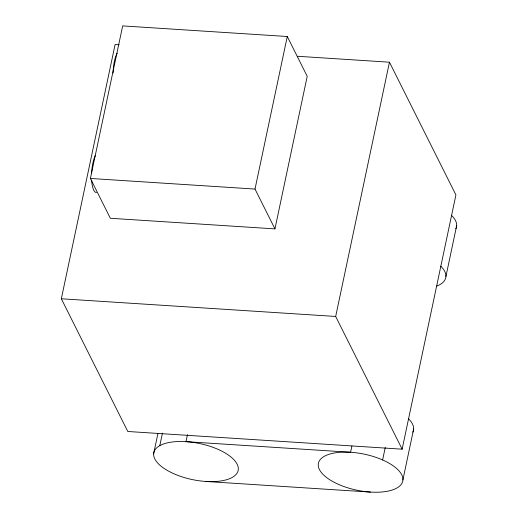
<?xml version="1.0" encoding="UTF-8"?>
<svg xmlns="http://www.w3.org/2000/svg" width="518" height="518" viewBox="0 0 518 518"><rect width="100%" height="100%" fill="white"/><g stroke="black" fill="none" stroke-linecap="round" stroke-linejoin="round"><path stroke-width="0.78" d="M297.468 56.268L389.458 62.199L455.918 194.917L402.136 449.177L127.791 431.488L61.331 298.769L115.106 44.509L119.146 44.768M90.397 178.457L122.669 25.9L287.276 36.513L307.213 76.327L274.948 228.885L110.34 218.272L90.397 178.457L255.011 189.07L274.948 228.885M153.619 453.852L157.925 433.514M159.803 445.616L162.451 433.1M187.471 434.621L185.981 441.66A43.104 18.395 11.9 0 0 165.3 469.224A43.104 18.395 11.9 0 0 236.577 473.821A43.104 18.395 11.9 0 0 185.981 441.66L350.589 452.272A43.104 18.395 11.9 0 1 401.185 484.434A43.104 18.395 11.9 0 1 329.908 479.836A43.104 18.395 11.9 0 1 350.589 452.272L351.916 446.017M255.011 189.07L287.276 36.513M402.136 449.177L335.677 316.459L389.458 62.199M382.608 459.984L385.256 447.468M402.894 479.901L413.649 429.046M445.914 276.489L456.669 225.641M117.256 53.212L116.88 53.755A20.118 5.853 -86.3 0 0 113.066 73.051M61.331 298.769L335.677 316.459M205.924 481.475L370.532 492.094M96.581 192.469A20.118 5.853 -86.3 0 1 91.641 180.063M91.608 173.258A20.118 5.853 -86.3 0 1 95.37 155.465M408.488 418.745A43.104 18.395 11.9 0 1 412.827 432.154M451.508 215.333A43.104 18.395 11.9 0 1 455.846 228.742M440.753 266.187A43.104 18.395 11.9 0 1 436.545 286.182"/></g></svg>
